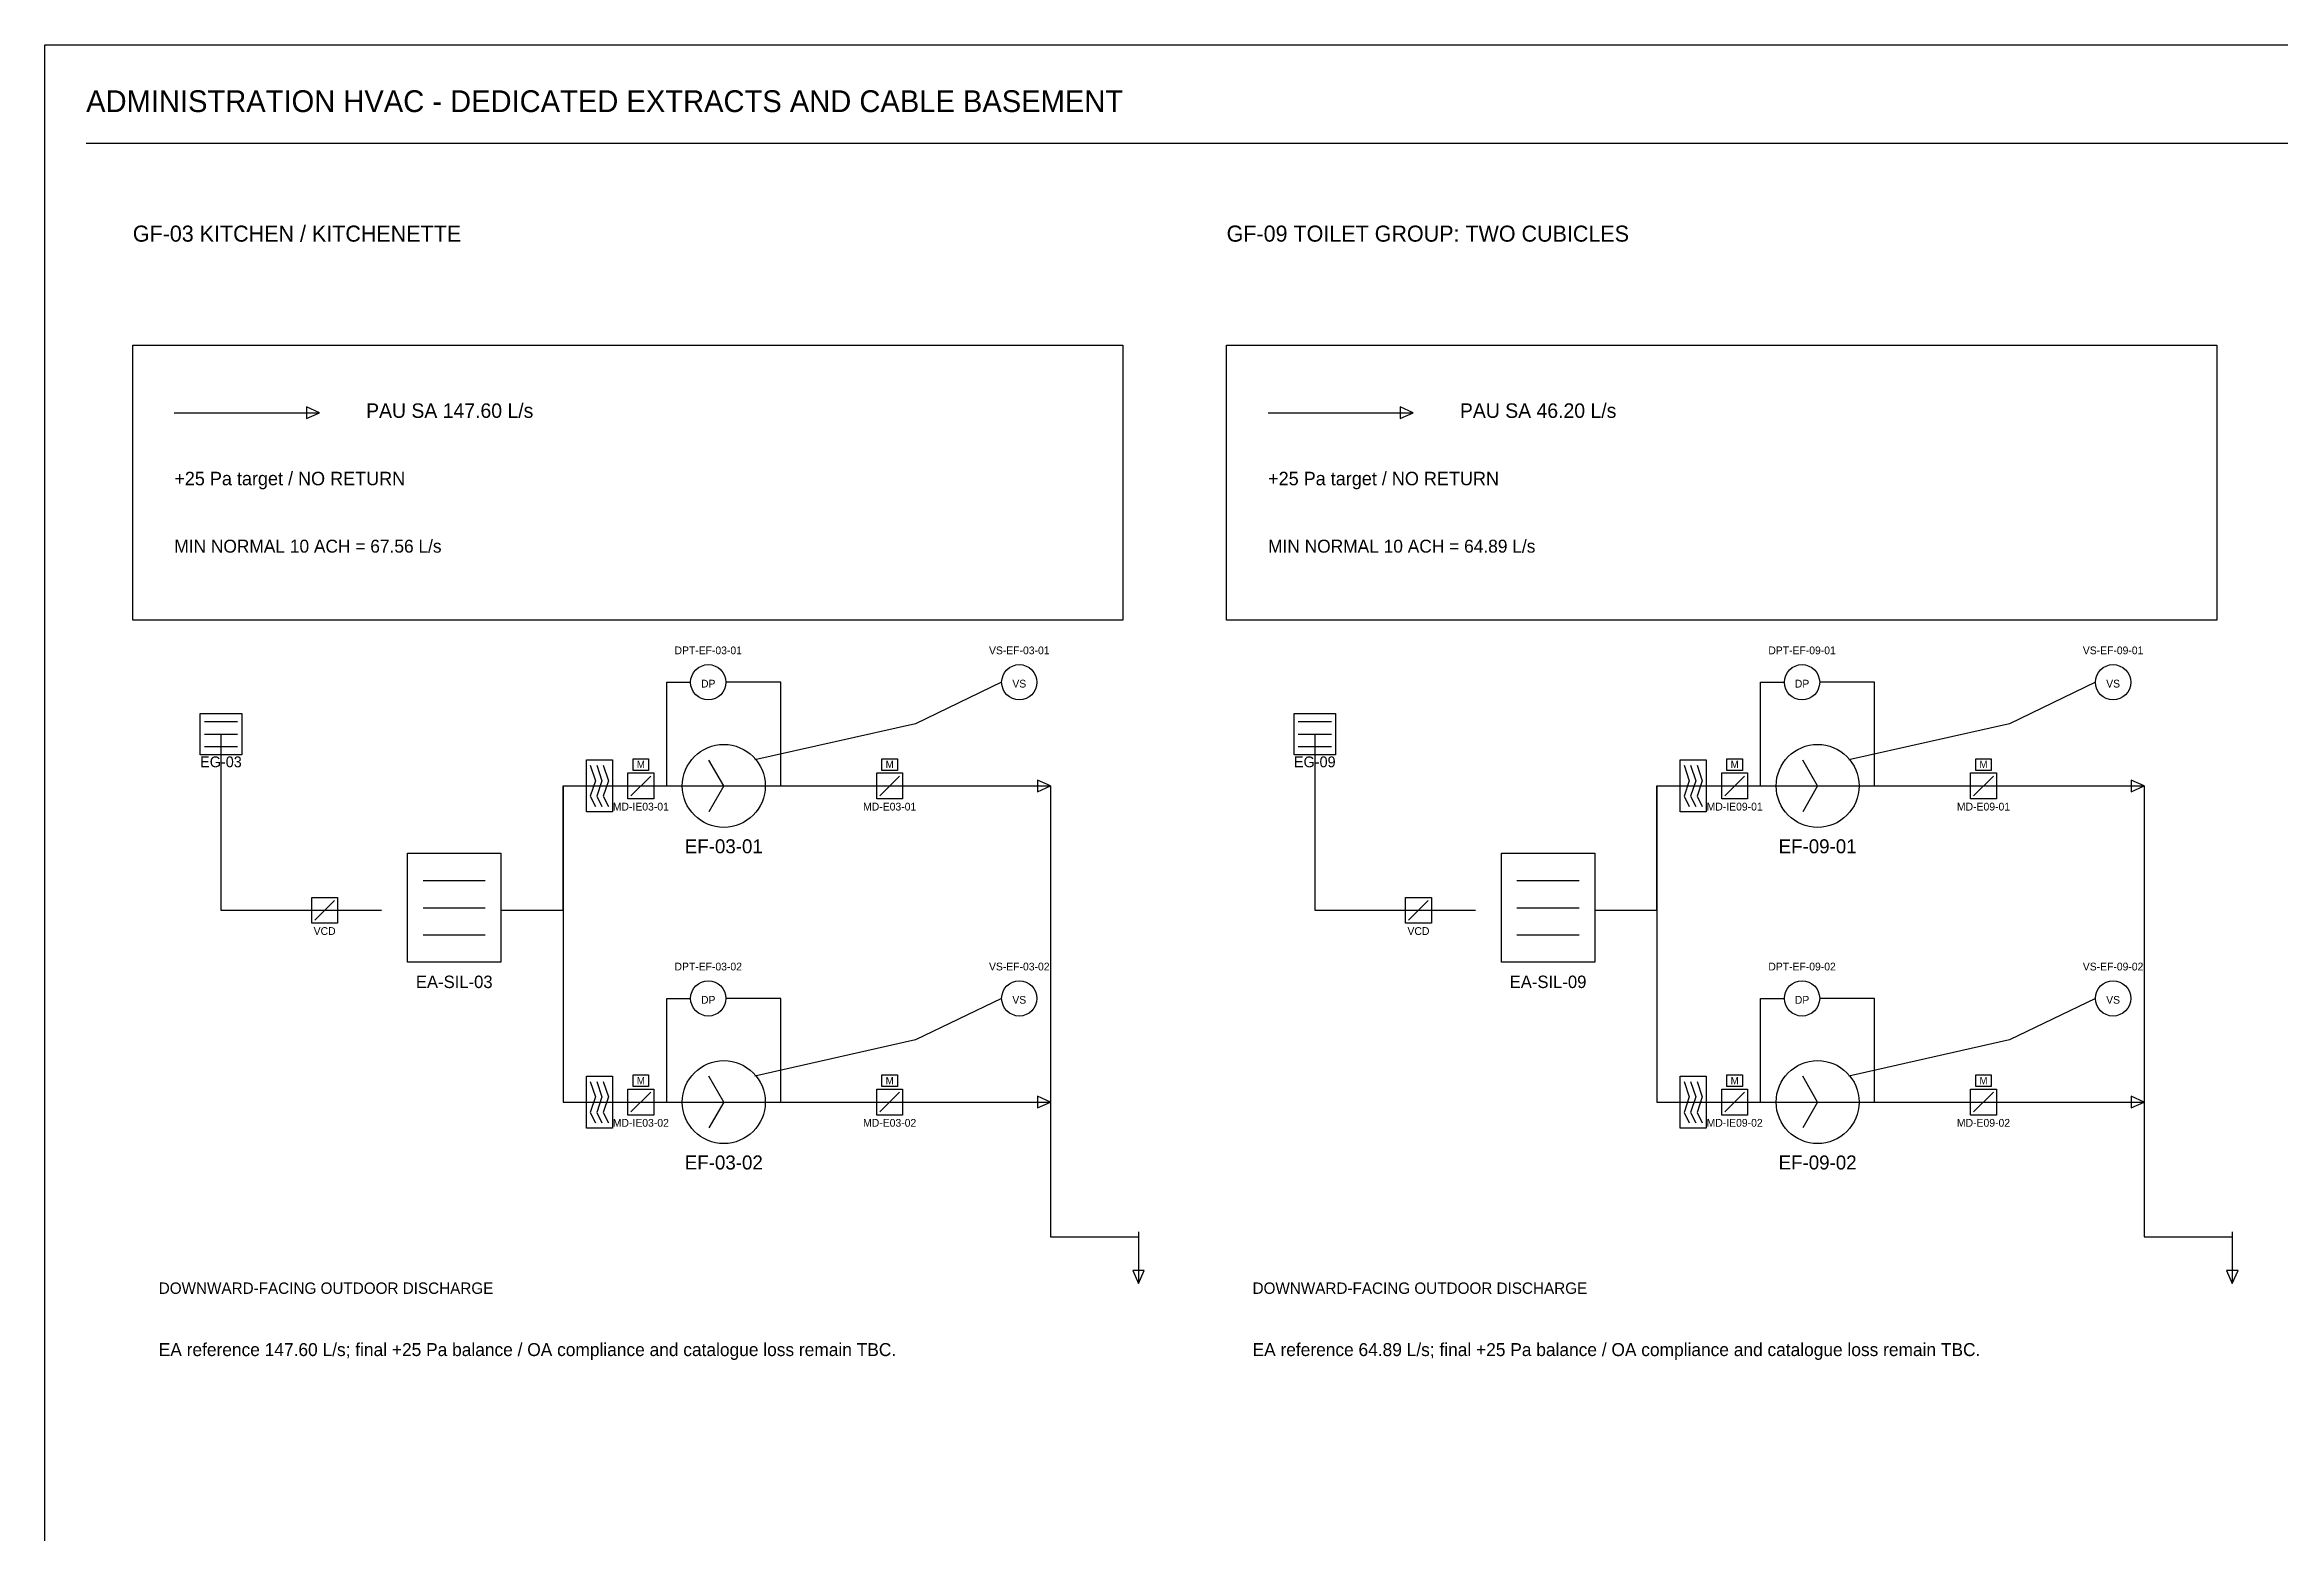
# Model space of a CAD drawing. Header units: millimetres. Extents: x 10 to 3549, y 10 to 584.
# Drawn here: x 1810 to 2241.1, y 297 to 584 of the extents above; entities that cross this region are included whole.
import ezdxf
from ezdxf.enums import TextEntityAlignment as Align

# ---------------------------------------------------------------- set-up
doc = ezdxf.new("R2010")
doc.units = ezdxf.units.MM
for name, color, linetype, lineweight, true_color in [('M-DIM', 8, 'CONTINUOUS', 25, 0x5a5d63), ('M-EA', 30, 'CONTINUOUS', 25, 0xb14b15), ('M-INK', 7, 'CONTINUOUS', 25, 0x171c25), ('M-INST', 6, 'CONTINUOUS', 25, 0x764070), ('M-PENDING', 1, 'CONTINUOUS', 25, 0xa23a34), ('M-SA', 5, 'CONTINUOUS', 25, 0x239321)]:
    doc.layers.add(name, color=color, linetype=linetype, lineweight=lineweight, true_color=true_color)

msp = doc.modelspace()

# ---------------------------------------------------------------- linework, layer by layer
at = {"layer": 'M-DIM'}
for points in [[(1827, 526), (2018, 526), (2018, 473), (1827, 473)], [(2038, 526), (2229, 526), (2229, 473), (2038, 473)]]:
    msp.add_lwpolyline(points, close=True, dxfattribs=at)
at = {"layer": 'M-EA'}
for p, q in [((1840.8, 453.4), (1847.2, 453.4)), ((2051.8, 453.4), (2058.2, 453.4)), ((1840.8, 451), (1847.2, 451)), ((1840.8, 448.6), (1847.2, 448.6)), ((1844, 451), (1844, 417)), ((2051.8, 451), (2058.2, 451)), ((2051.8, 448.6), (2058.2, 448.6)), ((2055, 451), (2055, 417)), ((1915.25, 445), (1916.25, 442)), ((1916.5, 445), (1917.5, 442)), ((1917.75, 445), (1918.75, 442)), ((1941, 441), (1938.12, 445.99)), ((2126.25, 445), (2127.25, 442)), ((2127.5, 445), (2128.5, 442)), ((2128.75, 445), (2129.75, 442)), ((2152, 441), (2149.12, 445.99)), ((1910, 417), (1910, 441)), ((1910, 441), (1910, 380)), ((1910, 441), (2004, 441)), ((1916.25, 442), (1915.25, 439)), ((1917.5, 442), (1916.5, 439)), ((1918.75, 442), (1917.75, 439)), ((1923.1, 439.1), (1926.9, 442.9)), ((1941, 441), (1938.12, 436.01)), ((1941, 441), (1946.76, 441)), ((1971.1, 439.1), (1974.9, 442.9)), ((2004, 441), (2004, 354)), ((2121, 417), (2121, 441)), ((2121, 441), (2121, 380)), ((2121, 441), (2215, 441)), ((2127.25, 442), (2126.25, 439)), ((2128.5, 442), (2127.5, 439)), ((2129.75, 442), (2128.75, 439)), ((2134.1, 439.1), (2137.9, 442.9)), ((2152, 441), (2149.12, 436.01)), ((2152, 441), (2157.76, 441)), ((2182.1, 439.1), (2185.9, 442.9)), ((2215, 441), (2215, 354)), ((1915.25, 439), (1916.25, 437)), ((1916.5, 439), (1917.5, 437)), ((1917.75, 439), (1918.75, 437)), ((2126.25, 439), (2127.25, 437)), ((2127.5, 439), (2128.5, 437)), ((2128.75, 439), (2129.75, 437)), ((1883, 422.75), (1895, 422.75)), ((2094, 422.75), (2106, 422.75)), ((1862.1, 415.1), (1865.9, 418.9)), ((2073.1, 415.1), (2076.9, 418.9)), ((1844, 417), (1875, 417)), ((1883, 417.5), (1895, 417.5)), ((1898, 417), (1910, 417)), ((2055, 417), (2086, 417)), ((2094, 417.5), (2106, 417.5)), ((2109, 417), (2121, 417)), ((1883, 412.25), (1895, 412.25)), ((2094, 412.25), (2106, 412.25)), ((1915.25, 384), (1916.25, 381)), ((1916.5, 384), (1917.5, 381)), ((1917.75, 384), (1918.75, 381)), ((1941, 380), (1938.12, 384.99)), ((2126.25, 384), (2127.25, 381)), ((2127.5, 384), (2128.5, 381)), ((2128.75, 384), (2129.75, 381)), ((2152, 380), (2149.12, 384.99)), ((1910, 380), (2004, 380)), ((1916.25, 381), (1915.25, 378)), ((1917.5, 381), (1916.5, 378)), ((1918.75, 381), (1917.75, 378)), ((1923.1, 378.1), (1926.9, 381.9)), ((1941, 380), (1938.12, 375.01)), ((1941, 380), (1946.76, 380)), ((1971.1, 378.1), (1974.9, 381.9)), ((2121, 380), (2215, 380)), ((2127.25, 381), (2126.25, 378)), ((2128.5, 381), (2127.5, 378)), ((2129.75, 381), (2128.75, 378)), ((2134.1, 378.1), (2137.9, 381.9)), ((2152, 380), (2149.12, 375.01)), ((2152, 380), (2157.76, 380)), ((2182.1, 378.1), (2185.9, 381.9)), ((1915.25, 378), (1916.25, 376)), ((1916.5, 378), (1917.5, 376)), ((1917.75, 378), (1918.75, 376)), ((2126.25, 378), (2127.25, 376)), ((2127.5, 378), (2128.5, 376)), ((2128.75, 378), (2129.75, 376)), ((2004, 354), (2021, 354)), ((2021, 355), (2021, 345)), ((2021, 354), (2021, 345)), ((2215, 354), (2232, 354)), ((2232, 355), (2232, 345)), ((2232, 354), (2232, 345))]:
    msp.add_line(p, q, dxfattribs=at)
for points in [[(1840, 455), (1848, 455), (1848, 447), (1840, 447)], [(2051, 455), (2059, 455), (2059, 447), (2051, 447)], [(1914.5, 446), (1919.5, 446), (1919.5, 436), (1914.5, 436)], [(1923.5, 446.25), (1926.5, 446.25), (1926.5, 444), (1923.5, 444)], [(1971.5, 446.25), (1974.5, 446.25), (1974.5, 444), (1971.5, 444)], [(2125.5, 446), (2130.5, 446), (2130.5, 436), (2125.5, 436)], [(2134.5, 446.25), (2137.5, 446.25), (2137.5, 444), (2134.5, 444)], [(2182.5, 446.25), (2185.5, 446.25), (2185.5, 444), (2182.5, 444)], [(1922.5, 443.5), (1927.5, 443.5), (1927.5, 438.5), (1922.5, 438.5)], [(1970.5, 443.5), (1975.5, 443.5), (1975.5, 438.5), (1970.5, 438.5)], [(2004, 441), (2001.5, 442.12), (2001.5, 439.88)], [(2133.5, 443.5), (2138.5, 443.5), (2138.5, 438.5), (2133.5, 438.5)], [(2181.5, 443.5), (2186.5, 443.5), (2186.5, 438.5), (2181.5, 438.5)], [(2215, 441), (2212.5, 442.12), (2212.5, 439.88)], [(1880, 428), (1898, 428), (1898, 407), (1880, 407)], [(2091, 428), (2109, 428), (2109, 407), (2091, 407)], [(1861.5, 419.5), (1866.5, 419.5), (1866.5, 414.5), (1861.5, 414.5)], [(2072.5, 419.5), (2077.5, 419.5), (2077.5, 414.5), (2072.5, 414.5)], [(1914.5, 385), (1919.5, 385), (1919.5, 375), (1914.5, 375)], [(1923.5, 385.25), (1926.5, 385.25), (1926.5, 383), (1923.5, 383)], [(1971.5, 385.25), (1974.5, 385.25), (1974.5, 383), (1971.5, 383)], [(2125.5, 385), (2130.5, 385), (2130.5, 375), (2125.5, 375)], [(2134.5, 385.25), (2137.5, 385.25), (2137.5, 383), (2134.5, 383)], [(2182.5, 385.25), (2185.5, 385.25), (2185.5, 383), (2182.5, 383)], [(1922.5, 382.5), (1927.5, 382.5), (1927.5, 377.5), (1922.5, 377.5)], [(1970.5, 382.5), (1975.5, 382.5), (1975.5, 377.5), (1970.5, 377.5)], [(2004, 380), (2001.5, 381.12), (2001.5, 378.88)], [(2133.5, 382.5), (2138.5, 382.5), (2138.5, 377.5), (2133.5, 377.5)], [(2181.5, 382.5), (2186.5, 382.5), (2186.5, 377.5), (2181.5, 377.5)], [(2215, 380), (2212.5, 381.12), (2212.5, 378.88)], [(2021, 345), (2022.12, 347.5), (2019.88, 347.5)], [(2232, 345), (2233.12, 347.5), (2230.88, 347.5)]]:
    msp.add_lwpolyline(points, close=True, dxfattribs=at)
for centre in [(1941, 441), (2152, 441), (1941, 380), (2152, 380)]:
    msp.add_circle(centre, 8, dxfattribs=at)
at = {"layer": 'M-INK'}
msp.add_line((1818, 565), (2465, 565), dxfattribs=at)
msp.add_lwpolyline([(1810, 584), (2631, 584), (2631, 10), (1810, 10)], close=True, dxfattribs=at)
at = {"layer": 'M-INST'}
for p, q in [((1930, 441), (1930, 461)), ((1930, 461), (1934.6, 461)), ((1952, 461), (1941.4, 461)), ((1952, 441), (1952, 461)), ((1994.6, 461), (1978, 453)), ((2141, 441), (2141, 461)), ((2141, 461), (2145.6, 461)), ((2163, 461), (2152.4, 461)), ((2163, 441), (2163, 461)), ((2205.6, 461), (2189, 453)), ((1978, 453), (1947, 446)), ((2189, 453), (2158, 446)), ((1930, 380), (1930, 400)), ((1930, 400), (1934.6, 400)), ((1952, 400), (1941.4, 400)), ((1952, 380), (1952, 400)), ((1994.6, 400), (1978, 392)), ((2141, 380), (2141, 400)), ((2141, 400), (2145.6, 400)), ((2163, 400), (2152.4, 400)), ((2163, 380), (2163, 400)), ((2205.6, 400), (2189, 392)), ((1978, 392), (1947, 385)), ((2189, 392), (2158, 385))]:
    msp.add_line(p, q, dxfattribs=at)
for centre in [(1938, 461), (1998, 461), (2149, 461), (2209, 461), (1938, 400), (1998, 400), (2149, 400), (2209, 400)]:
    msp.add_circle(centre, 3.4, dxfattribs=at)
at = {"layer": 'M-SA'}
for p, q in [((1835, 513), (1863, 513)), ((2046, 513), (2074, 513))]:
    msp.add_line(p, q, dxfattribs=at)
for points in [[(1863, 513), (1860.5, 514.12), (1860.5, 511.88)], [(2074, 513), (2071.5, 514.12), (2071.5, 511.88)]]:
    msp.add_lwpolyline(points, close=True, dxfattribs=at)

# ---------------------------------------------------------------- texts
at = {"layer": 'M-EA'}
for s, height, p in [('MIN NORMAL 10 ACH = 67.56 L/s', 2.5, (1835, 486)), ('MIN NORMAL 10 ACH = 64.89 L/s', 2.5, (2046, 486)), ('DOWNWARD-FACING OUTDOOR DISCHARGE', 2.2, (1832, 343)), ('DOWNWARD-FACING OUTDOOR DISCHARGE', 2.2, (2043, 343))]:
    msp.add_text(s, height=height, dxfattribs=at).set_placement(p)
for s, height, p in [('EG-03', 2.08, (1844, 444.6)), ('M', 1.4, (1925, 444.45)), ('M', 1.4, (1973, 444.45)), ('EG-09', 2.08, (2055, 444.6)), ('M', 1.4, (2136, 444.45)), ('M', 1.4, (2184, 444.45)), ('MD-IE03-01', 1.5, (1925, 436.25)), ('MD-E03-01', 1.5, (1973, 436.25)), ('MD-IE09-01', 1.5, (2136, 436.25)), ('MD-E09-01', 1.5, (2184, 436.25)), ('EF-03-01', 2.7, (1941, 428)), ('EF-09-01', 2.7, (2152, 428)), ('VCD', 1.5, (1864, 412.25)), ('VCD', 1.5, (2075, 412.25)), ('EA-SIL-03', 2.4, (1889, 402)), ('EA-SIL-09', 2.4, (2100, 402)), ('M', 1.4, (1925, 383.45)), ('M', 1.4, (1973, 383.45)), ('M', 1.4, (2136, 383.45)), ('M', 1.4, (2184, 383.45)), ('MD-IE03-02', 1.5, (1925, 375.25)), ('MD-E03-02', 1.5, (1973, 375.25)), ('MD-IE09-02', 1.5, (2136, 375.25)), ('MD-E09-02', 1.5, (2184, 375.25)), ('EF-03-02', 2.7, (1941, 367)), ('EF-09-02', 2.7, (2152, 367))]:
    msp.add_text(s, height=height, dxfattribs=at).set_placement(p, align=Align.CENTER)
at = {"layer": 'M-INK'}
for s, height, p in [('ADMINISTRATION HVAC - DEDICATED EXTRACTS AND CABLE BASEMENT', 4.2, (1818, 571)), ('GF-03 KITCHEN / KITCHENETTE', 3.1, (1827, 546)), ('GF-09 TOILET GROUP: TWO CUBICLES', 3.1, (2038, 546))]:
    msp.add_text(s, height=height, dxfattribs=at).set_placement(p)
at = {"layer": 'M-INST'}
for p in [(1835, 499), (2046, 499)]:
    msp.add_text('+25 Pa target / NO RETURN', height=2.6, dxfattribs=at).set_placement(p)
for s, p in [('DPT-EF-03-01', (1938, 466.4)), ('VS-EF-03-01', (1998, 466.4)), ('DPT-EF-09-01', (2149, 466.4)), ('VS-EF-09-01', (2209, 466.4)), ('DP', (1938, 459.98)), ('VS', (1998, 459.98)), ('DP', (2149, 459.98)), ('VS', (2209, 459.98)), ('DPT-EF-03-02', (1938, 405.4)), ('VS-EF-03-02', (1998, 405.4)), ('DPT-EF-09-02', (2149, 405.4)), ('VS-EF-09-02', (2209, 405.4)), ('DP', (1938, 398.98)), ('VS', (1998, 398.98)), ('DP', (2149, 398.98)), ('VS', (2209, 398.98))]:
    msp.add_text(s, height=1.496, dxfattribs=at).set_placement(p, align=Align.CENTER)
at = {"layer": 'M-PENDING'}
for s, p in [('EA reference 147.60 L/s; final +25 Pa balance / OA compliance and catalogue loss remain TBC.', (1832, 331)), ('EA reference 64.89 L/s; final +25 Pa balance / OA compliance and catalogue loss remain TBC.', (2043, 331))]:
    msp.add_text(s, height=2.5, dxfattribs=at).set_placement(p)
at = {"layer": 'M-SA'}
for s, p in [('PAU SA 147.60 L/s', (1872, 512)), ('PAU SA 46.20 L/s', (2083, 512))]:
    msp.add_text(s, height=2.8, dxfattribs=at).set_placement(p)

doc.saveas('drawing.dxf')
